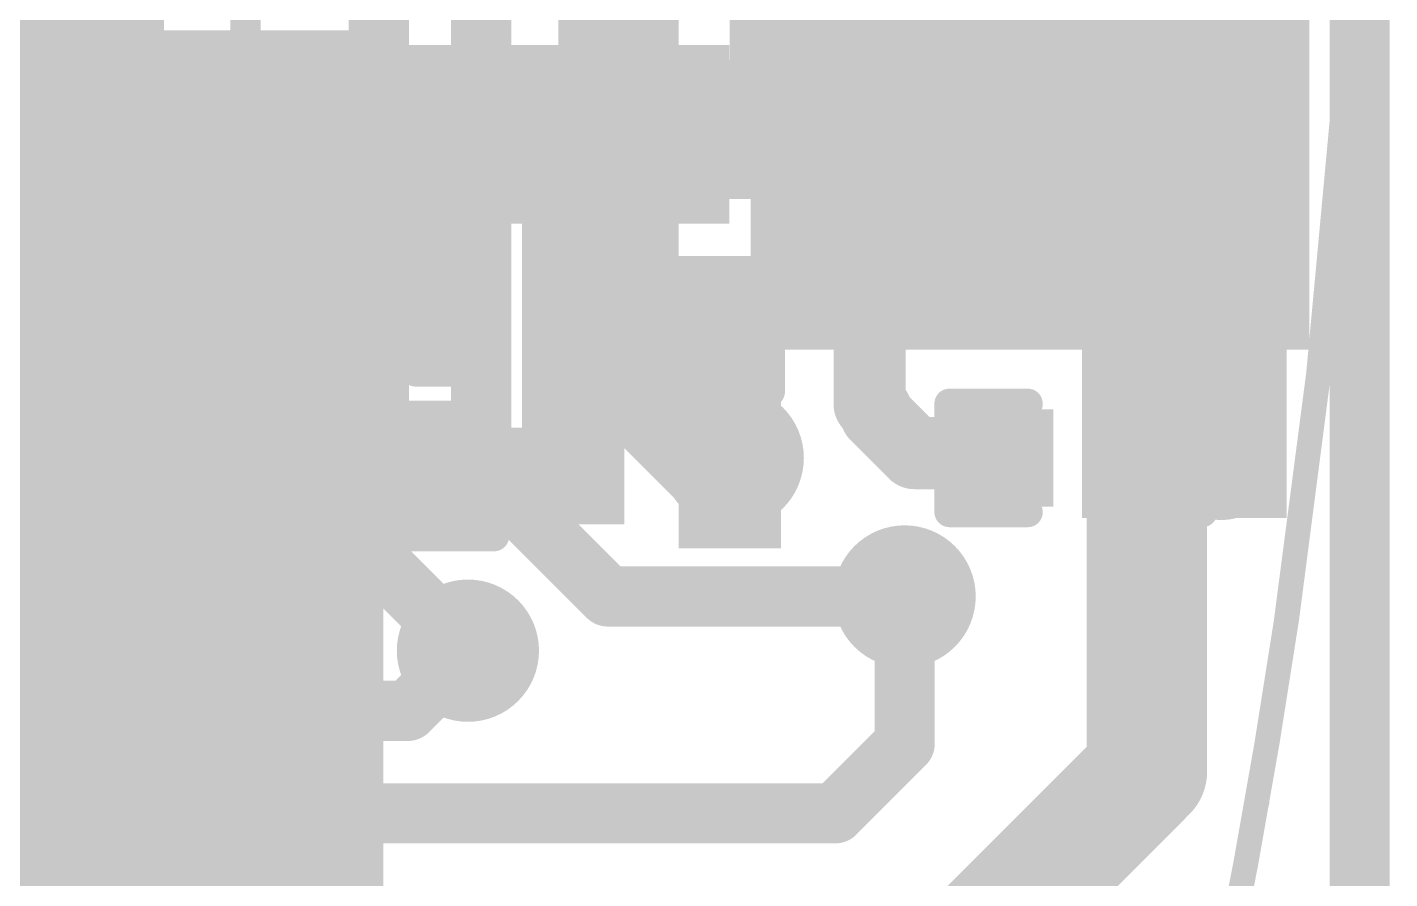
# Model space of a CAD drawing. Header units: millimetres. Extents: x 45.53 to 47.16, y 2.26 to 4.42.
# Drawn here: x 46.7541 to 46.9804, y 2.8991 to 3.0405 of the extents above; entities that cross this region are included whole.
import ezdxf

# ---------------------------------------------------------------- set-up
doc = ezdxf.new("R2010")
doc.units = ezdxf.units.MM
doc.header["$MEASUREMENT"] = 0
for name, color, linetype in [('BottomLayer', 5, 'Continuous'), ('BottomOverlay', 54, 'Continuous'), ('BottomPaste', 16, 'Continuous'), ('BottomSolder', 6, 'Continuous'), ('Mechanical1', 6, 'Continuous'), ('Mechanical2', 216, 'Continuous'), ('MultiLayer', 9, 'Continuous'), ('TopLayer', 1, 'Continuous'), ('TopOverlay', 2, 'Continuous'), ('TopPaste', 8, 'Continuous'), ('TopSolder', 216, 'Continuous'), ('ViaHoleLayer', 16, 'Continuous')]:
    doc.layers.add(name, color=color, linetype=linetype)

# ---------------------------------------------------------------- blocks, each defined once
blk = doc.blocks.new('RES_2512_B_5')
at = {"layer": 'BottomLayer'}
blk.add_solid([(-0.1594487, -0.0669291), (-0.0964567, -0.0669291), (-0.1594487, 0.0669291), (-0.0964567, 0.0669291)], dxfattribs=at)
at = {"layer": 'BottomOverlay', "const_width": 0.01}
for points in [[(-0.167, 0.073), (-0.167, -0.073)], [(0.1667936, -0.073), (-0.167, -0.073)]]:
    blk.add_lwpolyline(points, dxfattribs=at)
at = {"layer": 'BottomOverlay', "const_width": 0.005}
blk.add_lwpolyline([(-0.1695, -0.073, 1), (-0.1645, -0.073, 1)], format="xyb", close=True, dxfattribs=at)
blk.add_lwpolyline([(-0.1695, -0.073, 1), (-0.1645, -0.073, 1)], format="xyb", close=True, dxfattribs=at)
at = {"layer": 'BottomPaste'}
blk.add_solid([(-0.1594487, -0.0669291), (-0.0964567, -0.0669291), (-0.1594487, 0.0669291), (-0.0964567, 0.0669291)], dxfattribs=at)
at = {"layer": 'BottomSolder'}
blk.add_solid([(-0.1634487, -0.0709291), (-0.0924567, -0.0709291), (-0.1634487, 0.0709291), (-0.0924567, 0.0709291)], dxfattribs=at)
blk = doc.blocks.new('R___0201_6')
at = {"layer": 'TopLayer'}
for points in [[(-0.0161416, -0.0072834), (-0.0055118, -0.0072834), (-0.0161416, 0.0072834), (-0.0055118, 0.0072834)], [(0.0055119, -0.0072834), (0.0161417, -0.0072834), (0.0055119, 0.0072834), (0.0161417, 0.0072834)]]:
    blk.add_solid(points, dxfattribs=at)
at = {"layer": 'TopOverlay', "const_width": 0.005}
for points in [[(-0.019, 0.01), (0.019, 0.01)], [(-0.019, -0.01), (-0.019, 0.01)], [(0.019, -0.01), (0.019, 0.01)], [(-0.019, -0.01), (0.019, -0.01)]]:
    blk.add_lwpolyline(points, dxfattribs=at)
at = {"layer": 'TopOverlay', "const_width": 0.0025}
for points in [[(-0.02025, 0.01, 1), (-0.01775, 0.01, 1)], [(-0.02025, 0.01, 1), (-0.01775, 0.01, 1)], [(0.01775, 0.01, 1), (0.02025, 0.01, 1)], [(0.01775, 0.01, 1), (0.02025, 0.01, 1)], [(-0.02025, -0.01, 1), (-0.01775, -0.01, 1)], [(-0.02025, -0.01, 1), (-0.01775, -0.01, 1)], [(0.01775, -0.01, 1), (0.02025, -0.01, 1)], [(0.01775, -0.01, 1), (0.02025, -0.01, 1)]]:
    blk.add_lwpolyline(points, format="xyb", close=True, dxfattribs=at)
at = {"layer": 'TopPaste'}
for points in [[(-0.0161416, -0.0072834), (-0.0055118, -0.0072834), (-0.0161416, 0.0072834), (-0.0055118, 0.0072834)], [(0.0055119, -0.0072834), (0.0161417, -0.0072834), (0.0055119, 0.0072834), (0.0161417, 0.0072834)]]:
    blk.add_solid(points, dxfattribs=at)
at = {"layer": 'TopSolder'}
for points in [[(-0.0201416, -0.0112834), (-0.0015118, -0.0112834), (-0.0201416, 0.0112834), (-0.0015118, 0.0112834)], [(0.0015119, -0.0112834), (0.0201417, -0.0112834), (0.0015119, 0.0112834), (0.0201417, 0.0112834)]]:
    blk.add_solid(points, dxfattribs=at)
blk = doc.blocks.new('R___0201_7')
at = {"layer": 'TopLayer'}
for points in [[(-0.0161416, -0.0072834), (-0.0055118, -0.0072834), (-0.0161416, 0.0072834), (-0.0055118, 0.0072834)], [(0.0055119, -0.0072834), (0.0161417, -0.0072834), (0.0055119, 0.0072834), (0.0161417, 0.0072834)]]:
    blk.add_solid(points, dxfattribs=at)
at = {"layer": 'TopOverlay', "const_width": 0.005}
for points in [[(0.019, 0.01), (-0.019, 0.01)], [(-0.019, 0.01), (-0.019, -0.01)], [(0.019, 0.01), (0.019, -0.01)], [(0.019, -0.01), (-0.019, -0.01)]]:
    blk.add_lwpolyline(points, dxfattribs=at)
at = {"layer": 'TopOverlay', "const_width": 0.0025}
for points in [[(-0.02025, 0.01, 1), (-0.01775, 0.01, 1)], [(-0.02025, 0.01, 1), (-0.01775, 0.01, 1)], [(0.01775, 0.01, 1), (0.02025, 0.01, 1)], [(0.01775, 0.01, 1), (0.02025, 0.01, 1)], [(-0.02025, -0.01, 1), (-0.01775, -0.01, 1)], [(-0.02025, -0.01, 1), (-0.01775, -0.01, 1)], [(0.01775, -0.01, 1), (0.02025, -0.01, 1)], [(0.01775, -0.01, 1), (0.02025, -0.01, 1)]]:
    blk.add_lwpolyline(points, format="xyb", close=True, dxfattribs=at)
at = {"layer": 'TopPaste'}
for points in [[(-0.0161416, -0.0072834), (-0.0055118, -0.0072834), (-0.0161416, 0.0072834), (-0.0055118, 0.0072834)], [(0.0055119, -0.0072834), (0.0161417, -0.0072834), (0.0055119, 0.0072834), (0.0161417, 0.0072834)]]:
    blk.add_solid(points, dxfattribs=at)
at = {"layer": 'TopSolder'}
for points in [[(-0.0201416, -0.0112834), (-0.0015118, -0.0112834), (-0.0201416, 0.0112834), (-0.0015118, 0.0112834)], [(0.0015119, -0.0112834), (0.0201417, -0.0112834), (0.0015119, 0.0112834), (0.0201417, 0.0112834)]]:
    blk.add_solid(points, dxfattribs=at)
blk = doc.blocks.new('TPS61089RNRT_42')
at = {"layer": 'TopLayer'}
for points in [[(-0.019685, 0.0078741), (0.019685, 0.0078741), (-0.019685, 0.0472441), (0.019685, 0.0472441)], [(-0.0570865, 0.0246064), (-0.0354331, 0.0246064), (-0.0570865, 0.0344488), (-0.0354331, 0.0344488)], [(0.0354332, 0.0246064), (0.0570866, 0.0246064), (0.0354332, 0.0344488), (0.0570866, 0.0344488)], [(-0.0570865, 0.0049214), (-0.0354331, 0.0049214), (-0.0570865, 0.0147638), (-0.0354331, 0.0147638)], [(0.0354332, 0.0049214), (0.0570866, 0.0049214), (0.0354332, 0.0147638), (0.0570866, 0.0147638)], [(-0.0570865, -0.0147637), (-0.0354331, -0.0147637), (-0.0570865, -0.0049213), (-0.0354331, -0.0049213)], [(0.0354332, -0.0147637), (0.0570866, -0.0147637), (0.0354332, -0.0049213), (0.0570866, -0.0049213)], [(-0.0206692, -0.047244), (-0.0068898, -0.047244), (-0.0206692, -0.007874), (-0.0068898, -0.007874)], [(0.0068899, -0.047244), (0.0206693, -0.047244), (0.0068899, -0.007874), (0.0206693, -0.007874)], [(-0.0570865, -0.0344487), (-0.0354331, -0.0344487), (-0.0570865, -0.0246063), (-0.0354331, -0.0246063)], [(0.0354332, -0.0344487), (0.0570866, -0.0344487), (0.0354332, -0.0246063), (0.0570866, -0.0246063)]]:
    blk.add_solid(points, dxfattribs=at)
at = {"layer": 'TopOverlay'}
for points, const_width in [([(-0.042, 0.051, 1), (-0.048, 0.051, 1)], 0.005), ([(-0.04925, 0.051, 1), (-0.04675, 0.051, 1)], 0.0025), ([(-0.04325, 0.051, 1), (-0.04075, 0.051, 1)], 0.0025), ([(-0.0457508, 0.041944, 1), (-0.0432508, 0.041944, 1)], 0.0025), ([(-0.028562, 0.041944, 1), (-0.026062, 0.041944, 1)], 0.0025), ([(0.025682, 0.0417456, 1), (0.028182, 0.0417456, 1)], 0.0025), ([(0.0428708, 0.0417456, 1), (0.0453708, 0.0417456, 1)], 0.0025), ([(-0.0454196, -0.0410256, 1), (-0.0429196, -0.0410256, 1)], 0.0025), ([(-0.0296788, -0.0410256, 1), (-0.0271788, -0.0410256, 1)], 0.0025), ([(0.0277196, -0.0411536, 1), (0.0302196, -0.0411536, 1)], 0.0025), ([(0.0431052, -0.0411536, 1), (0.0456052, -0.0411536, 1)], 0.0025)]:
    blk.add_lwpolyline(points, format="xyb", close=True, dxfattribs=dict(at, const_width=const_width))
at = {"layer": 'TopOverlay', "const_width": 0.005}
for points in [[(-0.0445008, 0.041944), (-0.027312, 0.041944)], [(0.026932, 0.0417456), (0.0441208, 0.0417456)], [(-0.0441696, -0.0410256), (-0.0284288, -0.0410256)], [(0.0289696, -0.0411536), (0.0443552, -0.0411536)]]:
    blk.add_lwpolyline(points, dxfattribs=at)
at = {"layer": 'TopPaste'}
for points in [[(-0.019685, 0.0078741), (0.019685, 0.0078741), (-0.019685, 0.0472441), (0.019685, 0.0472441)], [(-0.0570865, 0.0246064), (-0.0354331, 0.0246064), (-0.0570865, 0.0344488), (-0.0354331, 0.0344488)], [(0.0354332, 0.0246064), (0.0570866, 0.0246064), (0.0354332, 0.0344488), (0.0570866, 0.0344488)], [(-0.0570865, 0.0049214), (-0.0354331, 0.0049214), (-0.0570865, 0.0147638), (-0.0354331, 0.0147638)], [(0.0354332, 0.0049214), (0.0570866, 0.0049214), (0.0354332, 0.0147638), (0.0570866, 0.0147638)], [(-0.0570865, -0.0147637), (-0.0354331, -0.0147637), (-0.0570865, -0.0049213), (-0.0354331, -0.0049213)], [(0.0354332, -0.0147637), (0.0570866, -0.0147637), (0.0354332, -0.0049213), (0.0570866, -0.0049213)], [(-0.0206692, -0.047244), (-0.0068898, -0.047244), (-0.0206692, -0.007874), (-0.0068898, -0.007874)], [(0.0068899, -0.047244), (0.0206693, -0.047244), (0.0068899, -0.007874), (0.0206693, -0.007874)], [(-0.0570865, -0.0344487), (-0.0354331, -0.0344487), (-0.0570865, -0.0246063), (-0.0354331, -0.0246063)], [(0.0354332, -0.0344487), (0.0570866, -0.0344487), (0.0354332, -0.0246063), (0.0570866, -0.0246063)]]:
    blk.add_solid(points, dxfattribs=at)
at = {"layer": 'TopSolder'}
for points in [[(-0.023685, 0.0038741), (0.023685, 0.0038741), (-0.023685, 0.0512441), (0.023685, 0.0512441)], [(-0.0610865, 0.0206064), (-0.0314331, 0.0206064), (-0.0610865, 0.0384488), (-0.0314331, 0.0384488)], [(0.0314332, 0.0206064), (0.0610866, 0.0206064), (0.0314332, 0.0384488), (0.0610866, 0.0384488)], [(-0.0610865, 0.0009214), (-0.0314331, 0.0009214), (-0.0610865, 0.0187638), (-0.0314331, 0.0187638)], [(0.0314332, 0.0009214), (0.0610866, 0.0009214), (0.0314332, 0.0187638), (0.0610866, 0.0187638)], [(-0.0610865, -0.0187637), (-0.0314331, -0.0187637), (-0.0610865, -0.0009213), (-0.0314331, -0.0009213)], [(0.0314332, -0.0187637), (0.0610866, -0.0187637), (0.0314332, -0.0009213), (0.0610866, -0.0009213)], [(-0.0246692, -0.051244), (-0.0028898, -0.051244), (-0.0246692, -0.003874), (-0.0028898, -0.003874)], [(0.0028899, -0.051244), (0.0246693, -0.051244), (0.0028899, -0.003874), (0.0246693, -0.003874)], [(-0.0610865, -0.0384487), (-0.0314331, -0.0384487), (-0.0610865, -0.0206063), (-0.0314331, -0.0206063)], [(0.0314332, -0.0384487), (0.0610866, -0.0384487), (0.0314332, -0.0206063), (0.0610866, -0.0206063)]]:
    blk.add_solid(points, dxfattribs=at)
blk = doc.blocks.new('R___0201_59')
at = {"layer": 'TopLayer'}
for points in [[(-0.0161416, -0.0072834), (-0.0055118, -0.0072834), (-0.0161416, 0.0072834), (-0.0055118, 0.0072834)], [(0.0055119, -0.0072834), (0.0161417, -0.0072834), (0.0055119, 0.0072834), (0.0161417, 0.0072834)]]:
    blk.add_solid(points, dxfattribs=at)
at = {"layer": 'TopOverlay', "const_width": 0.005}
for points in [[(-0.019, -0.01), (-0.019, 0.01)], [(0.019, 0.01), (-0.019, 0.01)], [(0.019, -0.01), (0.019, 0.01)], [(0.019, -0.01), (-0.019, -0.01)]]:
    blk.add_lwpolyline(points, dxfattribs=at)
at = {"layer": 'TopOverlay', "const_width": 0.0025}
for points in [[(-0.02025, 0.01, 1), (-0.01775, 0.01, 1)], [(-0.02025, 0.01, 1), (-0.01775, 0.01, 1)], [(0.01775, 0.01, 1), (0.02025, 0.01, 1)], [(0.01775, 0.01, 1), (0.02025, 0.01, 1)], [(-0.02025, -0.01, 1), (-0.01775, -0.01, 1)], [(-0.02025, -0.01, 1), (-0.01775, -0.01, 1)], [(0.01775, -0.01, 1), (0.02025, -0.01, 1)], [(0.01775, -0.01, 1), (0.02025, -0.01, 1)]]:
    blk.add_lwpolyline(points, format="xyb", close=True, dxfattribs=at)
at = {"layer": 'TopPaste'}
for points in [[(-0.0161416, -0.0072834), (-0.0055118, -0.0072834), (-0.0161416, 0.0072834), (-0.0055118, 0.0072834)], [(0.0055119, -0.0072834), (0.0161417, -0.0072834), (0.0055119, 0.0072834), (0.0161417, 0.0072834)]]:
    blk.add_solid(points, dxfattribs=at)
at = {"layer": 'TopSolder'}
for points in [[(-0.0201416, -0.0112834), (-0.0015118, -0.0112834), (-0.0201416, 0.0112834), (-0.0015118, 0.0112834)], [(0.0015119, -0.0112834), (0.0201417, -0.0112834), (0.0015119, 0.0112834), (0.0201417, 0.0112834)]]:
    blk.add_solid(points, dxfattribs=at)
blk = doc.blocks.new('R___0201_61')
at = {"layer": 'TopLayer'}
for points in [[(-0.0161416, -0.0072834), (-0.0055118, -0.0072834), (-0.0161416, 0.0072834), (-0.0055118, 0.0072834)], [(0.0055119, -0.0072834), (0.0161417, -0.0072834), (0.0055119, 0.0072834), (0.0161417, 0.0072834)]]:
    blk.add_solid(points, dxfattribs=at)
at = {"layer": 'TopOverlay', "const_width": 0.005}
for points in [[(-0.019, -0.01), (-0.019, 0.01)], [(0.019, 0.01), (-0.019, 0.01)], [(0.019, -0.01), (0.019, 0.01)], [(0.019, -0.01), (-0.019, -0.01)]]:
    blk.add_lwpolyline(points, dxfattribs=at)
at = {"layer": 'TopOverlay', "const_width": 0.0025}
for points in [[(-0.02025, 0.01, 1), (-0.01775, 0.01, 1)], [(-0.02025, 0.01, 1), (-0.01775, 0.01, 1)], [(0.01775, 0.01, 1), (0.02025, 0.01, 1)], [(0.01775, 0.01, 1), (0.02025, 0.01, 1)], [(-0.02025, -0.01, 1), (-0.01775, -0.01, 1)], [(-0.02025, -0.01, 1), (-0.01775, -0.01, 1)], [(0.01775, -0.01, 1), (0.02025, -0.01, 1)], [(0.01775, -0.01, 1), (0.02025, -0.01, 1)]]:
    blk.add_lwpolyline(points, format="xyb", close=True, dxfattribs=at)
at = {"layer": 'TopPaste'}
for points in [[(-0.0161416, -0.0072834), (-0.0055118, -0.0072834), (-0.0161416, 0.0072834), (-0.0055118, 0.0072834)], [(0.0055119, -0.0072834), (0.0161417, -0.0072834), (0.0055119, 0.0072834), (0.0161417, 0.0072834)]]:
    blk.add_solid(points, dxfattribs=at)
at = {"layer": 'TopSolder'}
for points in [[(-0.0201416, -0.0112834), (-0.0015118, -0.0112834), (-0.0201416, 0.0112834), (-0.0015118, 0.0112834)], [(0.0015119, -0.0112834), (0.0201417, -0.0112834), (0.0015119, 0.0112834), (0.0201417, 0.0112834)]]:
    blk.add_solid(points, dxfattribs=at)
blk = doc.blocks.new('C___0201_77')
at = {"layer": 'TopLayer'}
for points in [[(-0.0177165, -0.0059055), (-0.0059055, -0.0059055), (-0.0177165, 0.0059055), (-0.0059055, 0.0059055)], [(0.0059055, -0.0059055), (0.0177165, -0.0059055), (0.0059055, 0.0059055), (0.0177165, 0.0059055)]]:
    blk.add_solid(points, dxfattribs=at)
at = {"layer": 'TopOverlay', "const_width": 0.005}
for points in [[(-0.008, 0.009), (-0.021, 0.009)], [(-0.021, 0.009), (-0.021, -0.009)], [(0.021, 0.009), (0.008, 0.009)], [(0.021, 0.009), (0.021, -0.009)], [(-0.008, -0.009), (-0.021, -0.009)], [(0.021, -0.009), (0.008, -0.009)]]:
    blk.add_lwpolyline(points, dxfattribs=at)
at = {"layer": 'TopOverlay', "const_width": 0.0025}
for points in [[(-0.02225, 0.009, 1), (-0.01975, 0.009, 1)], [(-0.02225, 0.009, 1), (-0.01975, 0.009, 1)], [(-0.00925, 0.009, 1), (-0.00675, 0.009, 1)], [(0.00675, 0.009, 1), (0.00925, 0.009, 1)], [(0.01975, 0.009, 1), (0.02225, 0.009, 1)], [(0.01975, 0.009, 1), (0.02225, 0.009, 1)], [(-0.02225, -0.009, 1), (-0.01975, -0.009, 1)], [(-0.02225, -0.009, 1), (-0.01975, -0.009, 1)], [(-0.00925, -0.009, 1), (-0.00675, -0.009, 1)], [(0.00675, -0.009, 1), (0.00925, -0.009, 1)], [(0.01975, -0.009, 1), (0.02225, -0.009, 1)], [(0.01975, -0.009, 1), (0.02225, -0.009, 1)]]:
    blk.add_lwpolyline(points, format="xyb", close=True, dxfattribs=at)
at = {"layer": 'TopPaste'}
for points in [[(-0.0177165, -0.0059055), (-0.0059055, -0.0059055), (-0.0177165, 0.0059055), (-0.0059055, 0.0059055)], [(0.0059055, -0.0059055), (0.0177165, -0.0059055), (0.0059055, 0.0059055), (0.0177165, 0.0059055)]]:
    blk.add_solid(points, dxfattribs=at)
at = {"layer": 'TopSolder'}
for points in [[(-0.0198819, -0.0080709), (-0.0037401, -0.0080709), (-0.0198819, 0.0080709), (-0.0037401, 0.0080709)], [(0.0037401, -0.0080709), (0.0198819, -0.0080709), (0.0037401, 0.0080709), (0.0198819, 0.0080709)]]:
    blk.add_solid(points, dxfattribs=at)
blk = doc.blocks.new('CAP_0201_78')
at = {"layer": 'TopLayer'}
for points in [[(-0.0177165, -0.0059055), (-0.0059055, -0.0059055), (-0.0177165, 0.0059055), (-0.0059055, 0.0059055)], [(0.0059055, -0.0059055), (0.0177165, -0.0059055), (0.0059055, 0.0059055), (0.0177165, 0.0059055)]]:
    blk.add_solid(points, dxfattribs=at)
at = {"layer": 'TopOverlay', "const_width": 0.005}
for points in [[(-0.021, 0.009), (-0.021, -0.009)], [(-0.008, 0.009), (-0.021, 0.009)], [(0.021, 0.009), (0.008, 0.009)], [(0.021, 0.009), (0.021, -0.009)], [(-0.008, -0.009), (-0.021, -0.009)], [(0.021, -0.009), (0.008, -0.009)]]:
    blk.add_lwpolyline(points, dxfattribs=at)
at = {"layer": 'TopOverlay', "const_width": 0.0025}
for points in [[(-0.02225, 0.009, 1), (-0.01975, 0.009, 1)], [(-0.02225, 0.009, 1), (-0.01975, 0.009, 1)], [(-0.00925, 0.009, 1), (-0.00675, 0.009, 1)], [(0.00675, 0.009, 1), (0.00925, 0.009, 1)], [(0.01975, 0.009, 1), (0.02225, 0.009, 1)], [(0.01975, 0.009, 1), (0.02225, 0.009, 1)], [(-0.02225, -0.009, 1), (-0.01975, -0.009, 1)], [(-0.02225, -0.009, 1), (-0.01975, -0.009, 1)], [(-0.00925, -0.009, 1), (-0.00675, -0.009, 1)], [(0.00675, -0.009, 1), (0.00925, -0.009, 1)], [(0.01975, -0.009, 1), (0.02225, -0.009, 1)], [(0.01975, -0.009, 1), (0.02225, -0.009, 1)]]:
    blk.add_lwpolyline(points, format="xyb", close=True, dxfattribs=at)
at = {"layer": 'TopPaste'}
for points in [[(-0.0177165, -0.0059055), (-0.0059055, -0.0059055), (-0.0177165, 0.0059055), (-0.0059055, 0.0059055)], [(0.0059055, -0.0059055), (0.0177165, -0.0059055), (0.0059055, 0.0059055), (0.0177165, 0.0059055)]]:
    blk.add_solid(points, dxfattribs=at)
at = {"layer": 'TopSolder'}
for points in [[(-0.0198819, -0.0080709), (-0.0037401, -0.0080709), (-0.0198819, 0.0080709), (-0.0037401, 0.0080709)], [(0.0037401, -0.0080709), (0.0198819, -0.0080709), (0.0037401, 0.0080709), (0.0198819, 0.0080709)]]:
    blk.add_solid(points, dxfattribs=at)
blk = doc.blocks.new('C__0603_B_80')
at = {"layer": 'BottomLayer'}
for points in [[(-0.015, -0.0175), (-0.015, 0.0175), (-0.045, -0.0175), (-0.045, 0.0175)], [(0.045, -0.0175), (0.045, 0.0175), (0.015, -0.0175), (0.015, 0.0175)]]:
    blk.add_solid(points, dxfattribs=at)
at = {"layer": 'BottomOverlay', "const_width": 0.005}
for points in [[(-0.049, 0.021), (-0.018, 0.021)], [(-0.049, 0.021), (-0.049, -0.021)], [(0.018, 0.021), (0.049, 0.021)], [(0.049, 0.021), (0.049, -0.021)], [(-0.049, -0.021), (-0.018, -0.021)], [(0.018, -0.021), (0.049, -0.021)]]:
    blk.add_lwpolyline(points, dxfattribs=at)
at = {"layer": 'BottomOverlay', "const_width": 0.0025}
for points in [[(-0.05025, 0.021, 1), (-0.04775, 0.021, 1)], [(-0.05025, 0.021, 1), (-0.04775, 0.021, 1)], [(-0.01925, 0.021, 1), (-0.01675, 0.021, 1)], [(0.01675, 0.021, 1), (0.01925, 0.021, 1)], [(0.04775, 0.021, 1), (0.05025, 0.021, 1)], [(0.04775, 0.021, 1), (0.05025, 0.021, 1)], [(-0.05025, -0.021, 1), (-0.04775, -0.021, 1)], [(-0.05025, -0.021, 1), (-0.04775, -0.021, 1)], [(-0.01925, -0.021, 1), (-0.01675, -0.021, 1)], [(0.01675, -0.021, 1), (0.01925, -0.021, 1)], [(0.04775, -0.021, 1), (0.05025, -0.021, 1)], [(0.04775, -0.021, 1), (0.05025, -0.021, 1)]]:
    blk.add_lwpolyline(points, format="xyb", close=True, dxfattribs=at)
at = {"layer": 'BottomPaste'}
for points in [[(-0.015, -0.0175), (-0.015, 0.0175), (-0.045, -0.0175), (-0.045, 0.0175)], [(0.045, -0.0175), (0.045, 0.0175), (0.015, -0.0175), (0.015, 0.0175)]]:
    blk.add_solid(points, dxfattribs=at)
at = {"layer": 'BottomSolder'}
for points in [[(-0.0126378, -0.0198622), (-0.0126378, 0.0198622), (-0.0473622, -0.0198622), (-0.0473622, 0.0198622)], [(0.0473622, -0.0198622), (0.0473622, 0.0198622), (0.0126378, -0.0198622), (0.0126378, 0.0198622)]]:
    blk.add_solid(points, dxfattribs=at)
blk = doc.blocks.new('C__0603_B_81')
at = {"layer": 'BottomLayer'}
for points in [[(-0.015, -0.0175), (-0.015, 0.0175), (-0.045, -0.0175), (-0.045, 0.0175)], [(0.045, -0.0175), (0.045, 0.0175), (0.015, -0.0175), (0.015, 0.0175)]]:
    blk.add_solid(points, dxfattribs=at)
at = {"layer": 'BottomOverlay', "const_width": 0.005}
for points in [[(-0.049, 0.021), (-0.018, 0.021)], [(-0.049, 0.021), (-0.049, -0.021)], [(0.018, 0.021), (0.049, 0.021)], [(0.049, 0.021), (0.049, -0.021)], [(-0.049, -0.021), (-0.018, -0.021)], [(0.018, -0.021), (0.049, -0.021)]]:
    blk.add_lwpolyline(points, dxfattribs=at)
at = {"layer": 'BottomOverlay', "const_width": 0.0025}
for points in [[(-0.05025, 0.021, 1), (-0.04775, 0.021, 1)], [(-0.05025, 0.021, 1), (-0.04775, 0.021, 1)], [(-0.01925, 0.021, 1), (-0.01675, 0.021, 1)], [(0.01675, 0.021, 1), (0.01925, 0.021, 1)], [(0.04775, 0.021, 1), (0.05025, 0.021, 1)], [(0.04775, 0.021, 1), (0.05025, 0.021, 1)], [(-0.05025, -0.021, 1), (-0.04775, -0.021, 1)], [(-0.05025, -0.021, 1), (-0.04775, -0.021, 1)], [(-0.01925, -0.021, 1), (-0.01675, -0.021, 1)], [(0.01675, -0.021, 1), (0.01925, -0.021, 1)], [(0.04775, -0.021, 1), (0.05025, -0.021, 1)], [(0.04775, -0.021, 1), (0.05025, -0.021, 1)]]:
    blk.add_lwpolyline(points, format="xyb", close=True, dxfattribs=at)
at = {"layer": 'BottomPaste'}
for points in [[(-0.015, -0.0175), (-0.015, 0.0175), (-0.045, -0.0175), (-0.045, 0.0175)], [(0.045, -0.0175), (0.045, 0.0175), (0.015, -0.0175), (0.015, 0.0175)]]:
    blk.add_solid(points, dxfattribs=at)
at = {"layer": 'BottomSolder'}
for points in [[(-0.0126378, -0.0198622), (-0.0126378, 0.0198622), (-0.0473622, -0.0198622), (-0.0473622, 0.0198622)], [(0.0473622, -0.0198622), (0.0473622, 0.0198622), (0.0126378, -0.0198622), (0.0126378, 0.0198622)]]:
    blk.add_solid(points, dxfattribs=at)

msp = doc.modelspace()

# ---------------------------------------------------------------- linework, layer by layer
at = {"layer": 'BottomLayer'}
for points, const_width in [([(46.8124521, 2.9518078), (46.8124521, 3.1219326)], 0.01), ([(46.8294521, 2.9670674), (46.8294521, 3.1137485)], 0.01), ([(46.8522599, 2.9857401), (46.8522599, 3.1054437)], 0.02), ([(46.7691654, 2.962), (46.7691654, 3.0389291)], 0.01), ([(46.8522599, 2.9857401), (46.87, 2.968)], 0.02), ([(46.8294521, 2.9670674), (46.8505195, 2.946)], 0.01), ([(46.8124521, 2.9518078), (46.8272599, 2.937)], 0.01), ([(46.8505195, 2.946), (46.8998129, 2.946)], 0.01), ([(46.8980019, 2.944189), (46.8998129, 2.946)], 0.01)]:
    msp.add_lwpolyline(points, dxfattribs=dict(at, const_width=const_width))
for points, const_width in [([(46.7666654, 3.0389291, 1), (46.7716654, 3.0389291, 1)], 0.005), ([(46.9164673, 2.999, 1), (46.9282783, 2.999, 1)], 0.011811), ([(46.9441339, 2.999, 1), (46.9559449, 2.999, 1)], 0.011811), ([(46.7553544, 2.985, 1), (46.7671654, 2.985, 1)], 0.011811), ([(46.8472599, 2.9857401, 1), (46.8572599, 2.9857401, 1)], 0.01), ([(46.8472599, 2.9857401, 1), (46.8572599, 2.9857401, 1)], 0.01), ([(46.8653544, 2.969, 1), (46.8771654, 2.969, 1)], 0.011811), ([(46.865, 2.968, 1), (46.875, 2.968, 1)], 0.01), ([(46.8269521, 2.9670674, 1), (46.8319521, 2.9670674, 1)], 0.005), ([(46.8269521, 2.9670674, 1), (46.8319521, 2.9670674, 1)], 0.005), ([(46.7666654, 2.962, 1), (46.7716654, 2.962, 1)], 0.005), ([(46.8099521, 2.9518078, 1), (46.8149521, 2.9518078, 1)], 0.005), ([(46.8099521, 2.9518078, 1), (46.8149521, 2.9518078, 1)], 0.005), ([(46.8939074, 2.946, 1), (46.9057184, 2.946, 1)], 0.011811), ([(46.8480195, 2.946, 1), (46.8530195, 2.946, 1)], 0.005), ([(46.8480195, 2.946, 1), (46.8530195, 2.946, 1)], 0.005), ([(46.8973129, 2.946, 1), (46.9023129, 2.946, 1)], 0.005), ([(46.8973129, 2.946, 1), (46.9023129, 2.946, 1)], 0.005), ([(46.8213544, 2.937, 1), (46.8331654, 2.937, 1)], 0.011811), ([(46.8955019, 2.944189, 1), (46.9005019, 2.944189, 1)], 0.005), ([(46.8247599, 2.937, 1), (46.8297599, 2.937, 1)], 0.005)]:
    msp.add_lwpolyline(points, format="xyb", close=True, dxfattribs=dict(at, const_width=const_width))
for points in [[(46.9670396, 3.057), (46.87426, 3.057), (46.9670396, 2.987), (46.87426, 2.987)], [(46.7382599, 2.691), (46.8012599, 2.691), (46.7382599, 3.035), (46.8012599, 3.035)]]:
    msp.add_solid(points, dxfattribs=at)
at = {"layer": 'Mechanical1', "const_width": 0.01}
msp.add_lwpolyline([(46.9754053, 2.306), (46.9754053, 3.0939271)], dxfattribs=at)
at = {"layer": 'Mechanical2', "const_width": 0.003937}
for points in [[(46.9746767, 3.06645, -0.02806515583846485), (46.9630525, 2.9413934)], [(46.9630475, 2.9413971, -0.01324606552191778), (46.9524403, 2.8813981)]]:
    msp.add_lwpolyline(points, format="xyb", dxfattribs=at)
for points in [[(46.970614, 3.003762), (46.9706249, 3.0037552)], [(46.9630475, 2.9413971), (46.9630575, 2.9413898)], [(46.9581413, 2.9113274), (46.9581508, 2.9113198)]]:
    msp.add_lwpolyline(points, dxfattribs=at)
at = {"layer": 'Mechanical2', "const_width": 0.0019685}
for points in [[(46.9696298, 3.003762, 1), (46.9715982, 3.003762, 1)], [(46.9696407, 3.0037552, 1), (46.9716091, 3.0037552, 1)], [(46.9620633, 2.9413971, 1), (46.9640317, 2.9413971, 1)], [(46.9620633, 2.9413971, 1), (46.9640317, 2.9413971, 1)], [(46.9620683, 2.9413934, 1), (46.9640367, 2.9413934, 1)], [(46.9620733, 2.9413898, 1), (46.9640417, 2.9413898, 1)], [(46.9571571, 2.9113274, 1), (46.9591255, 2.9113274, 1)], [(46.9571666, 2.9113198, 1), (46.959135, 2.9113198, 1)]]:
    msp.add_lwpolyline(points, format="xyb", close=True, dxfattribs=at)
at = {"layer": 'MultiLayer', "const_width": 0.011811}
for points in [[(46.9164673, 2.999, 1), (46.9282783, 2.999, 1)], [(46.9441339, 2.999, 1), (46.9559449, 2.999, 1)], [(46.7553544, 2.985, 1), (46.7671654, 2.985, 1)], [(46.8653544, 2.969, 1), (46.8771654, 2.969, 1)], [(46.8939074, 2.946, 1), (46.9057184, 2.946, 1)], [(46.8213544, 2.937, 1), (46.8331654, 2.937, 1)]]:
    msp.add_lwpolyline(points, format="xyb", close=True, dxfattribs=at)
at = {"layer": 'TopLayer'}
for points, const_width in [([(46.9524041, 2.9686901), (46.9524041, 3.2254344)], 0.02), ([(46.8224173, 2.9923355), (46.8224173, 3.0227402)], 0.01), ([(46.9400709, 2.9890315), (46.9500394, 2.999)], 0.02), ([(46.9500394, 2.999), (46.9523055, 2.9699545)], 0.02), ([(46.894, 2.9779337), (46.894, 2.9991732)], 0.012), ([(46.9400709, 2.969), (46.9400709, 2.9890315)], 0.02), ([(46.894, 2.9779337), (46.8950709, 2.9768628)], 0.012), ([(46.8950709, 2.976189), (46.8950709, 2.9768628)], 0.012), ([(46.8950709, 2.976189), (46.9014489, 2.969811)], 0.012), ([(46.9400709, 2.9169331), (46.9400709, 2.969)], 0.02), ([(46.9523055, 2.9699541), (46.9523055, 2.9699545)], 0.02), ([(46.9523055, 2.9699541), (46.9524041, 2.9686901)], 0.02), ([(46.9014489, 2.969811), (46.9159843, 2.969811)], 0.012), ([(46.9159843, 2.969811), (46.9166221, 2.9691732)], 0.012), ([(46.4595736, 2.949), (46.7656032, 2.949)], 0.012), ([(46.8998129, 2.921553), (46.8998129, 2.946)], 0.01), ([(46.8172599, 2.927), (46.8272599, 2.937)], 0.01), ([(46.8272599, 2.933), (46.8272599, 2.937)], 0.01), ([(46.4605442, 2.927), (46.8172599, 2.927)], 0.01), ([(46.8911378, 2.868), (46.9400709, 2.9169331)], 0.02), ([(46.8882599, 2.91), (46.8998129, 2.921553)], 0.01), ([(46.385193, 2.91), (46.8882599, 2.91)], 0.01)]:
    msp.add_lwpolyline(points, dxfattribs=dict(at, const_width=const_width))
at = {"layer": 'TopLayer', "const_width": 0.01}
msp.add_lwpolyline([(46.8920394, 3.0552205, -0.4142135623730951), (46.9362599, 3.011)], format="xyb", dxfattribs=at)
at = {"layer": 'TopLayer'}
for points, const_width in [([(46.8199173, 3.0227402, 1), (46.8249173, 3.0227402, 1)], 0.005), ([(46.9337599, 3.011, 1), (46.9387599, 3.011, 1)], 0.005), ([(46.9164673, 2.999, 1), (46.9282783, 2.999, 1)], 0.011811), ([(46.9441339, 2.999, 1), (46.9559449, 2.999, 1)], 0.011811), ([(46.9450394, 2.999, 1), (46.9550394, 2.999, 1)], 0.01), ([(46.9450394, 2.999, 1), (46.9550394, 2.999, 1)], 0.01), ([(46.891, 2.9991732, 1), (46.897, 2.9991732, 1)], 0.006), ([(46.8199173, 2.9923355, 1), (46.8249173, 2.9923355, 1)], 0.005), ([(46.9350709, 2.9890315, 1), (46.9450709, 2.9890315, 1)], 0.01), ([(46.9350709, 2.9890315, 1), (46.9450709, 2.9890315, 1)], 0.01), ([(46.7553544, 2.985, 1), (46.7671654, 2.985, 1)], 0.011811), ([(46.891, 2.9779337, 1), (46.897, 2.9779337, 1)], 0.006), ([(46.891, 2.9779337, 1), (46.897, 2.9779337, 1)], 0.006), ([(46.8920709, 2.9768628, 1), (46.8980709, 2.9768628, 1)], 0.006), ([(46.8920709, 2.9768628, 1), (46.8980709, 2.9768628, 1)], 0.006), ([(46.8920709, 2.976189, 1), (46.8980709, 2.976189, 1)], 0.006), ([(46.8920709, 2.976189, 1), (46.8980709, 2.976189, 1)], 0.006), ([(46.8653544, 2.969, 1), (46.8771654, 2.969, 1)], 0.011811), ([(46.9350709, 2.969, 1), (46.9450709, 2.969, 1)], 0.01), ([(46.9350709, 2.969, 1), (46.9450709, 2.969, 1)], 0.01), ([(46.9473055, 2.9699545, 1), (46.9573055, 2.9699545, 1)], 0.01), ([(46.9473055, 2.9699545, 1), (46.9573055, 2.9699545, 1)], 0.01), ([(46.9473055, 2.9699541, 1), (46.9573055, 2.9699541, 1)], 0.01), ([(46.9473055, 2.9699541, 1), (46.9573055, 2.9699541, 1)], 0.01), ([(46.9474041, 2.9686901, 1), (46.9574041, 2.9686901, 1)], 0.01), ([(46.9474041, 2.9686901, 1), (46.9574041, 2.9686901, 1)], 0.01), ([(46.8984489, 2.969811, 1), (46.9044489, 2.969811, 1)], 0.006), ([(46.8984489, 2.969811, 1), (46.9044489, 2.969811, 1)], 0.006), ([(46.9129843, 2.969811, 1), (46.9189843, 2.969811, 1)], 0.006), ([(46.9129843, 2.969811, 1), (46.9189843, 2.969811, 1)], 0.006), ([(46.9136221, 2.9691732, 1), (46.9196221, 2.9691732, 1)], 0.006), ([(46.8939074, 2.946, 1), (46.9057184, 2.946, 1)], 0.011811), ([(46.7626032, 2.949, 1), (46.7686032, 2.949, 1)], 0.006), ([(46.8973129, 2.946, 1), (46.9023129, 2.946, 1)], 0.005), ([(46.8213544, 2.937, 1), (46.8331654, 2.937, 1)], 0.011811), ([(46.8247599, 2.937, 1), (46.8297599, 2.937, 1)], 0.005), ([(46.8247599, 2.937, 1), (46.8297599, 2.937, 1)], 0.005), ([(46.8247599, 2.933, 1), (46.8297599, 2.933, 1)], 0.005), ([(46.8147599, 2.927, 1), (46.8197599, 2.927, 1)], 0.005), ([(46.8147599, 2.927, 1), (46.8197599, 2.927, 1)], 0.005), ([(46.9350709, 2.9169331, 1), (46.9450709, 2.9169331, 1)], 0.01), ([(46.9350709, 2.9169331, 1), (46.9450709, 2.9169331, 1)], 0.01), ([(46.8973129, 2.921553, 1), (46.9023129, 2.921553, 1)], 0.005), ([(46.8973129, 2.921553, 1), (46.9023129, 2.921553, 1)], 0.005), ([(46.8857599, 2.91, 1), (46.8907599, 2.91, 1)], 0.005), ([(46.8857599, 2.91, 1), (46.8907599, 2.91, 1)], 0.005)]:
    msp.add_lwpolyline(points, format="xyb", close=True, dxfattribs=dict(at, const_width=const_width))
for points in [[(46.7522599, 3.011), (46.8082599, 3.011), (46.7522599, 3.038), (46.8082599, 3.038)], [(46.8362599, 2.982), (46.8492599, 2.982), (46.8362599, 3.034), (46.8492599, 3.034)], [(46.8552599, 3.012), (46.9022599, 3.012), (46.8552599, 3.035), (46.9022599, 3.035)], [(46.9292599, 2.959), (46.9632599, 2.959), (46.9292599, 3.016), (46.9632599, 3.016)], [(46.7472599, 2.942), (46.8072599, 2.942), (46.7472599, 3), (46.8072599, 3)], [(46.8362599, 2.972), (46.8532599, 2.972), (46.8362599, 2.998), (46.8532599, 2.998)], [(46.8622599, 2.954), (46.8792599, 2.954), (46.8622599, 2.999), (46.8792599, 2.999)], [(46.8144055, 2.958), (46.8532599, 2.958), (46.8144055, 2.974), (46.8532599, 2.974)]]:
    msp.add_solid(points, dxfattribs=at)
at = {"layer": 'TopOverlay', "const_width": 0.003937}
for points in [[(46.9748524, 3.0664791, -0.02782699451528568), (46.963391, 2.9425008)], [(46.9748584, 3.0664661, -0.02782692266444381), (46.9633961, 2.9424872)], [(46.9748643, 3.066453, -0.02782685081520107), (46.963401, 2.9424736)], [(46.9630475, 2.9413971, -0.01324606552191778), (46.9524403, 2.8813981)], [(46.9630526, 2.9413935, -0.01324604074124737), (46.9524448, 2.8813943)], [(46.9630575, 2.9413898, -0.0132460159611113), (46.9524493, 2.8813903)], [(46.963391, 2.9425008, -0.01348449857857925), (46.9526241, 2.8814259)], [(46.9633961, 2.9424872, -0.0134844732919224), (46.9526286, 2.881412)], [(46.9634009, 2.9424736, -0.01348444800582122), (46.952633, 2.8813982)]]:
    msp.add_lwpolyline(points, format="xyb", dxfattribs=at)
for points in [[(46.9708467, 3.0043305), (46.9708576, 3.0043038)], [(46.9630475, 2.9413971), (46.9630575, 2.9413898)], [(46.963391, 2.9425008), (46.963401, 2.9424736)], [(46.9581413, 2.9113274), (46.9581508, 2.9113198)], [(46.9584193, 2.9118908), (46.9584288, 2.9118632)]]:
    msp.add_lwpolyline(points, dxfattribs=at)
at = {"layer": 'TopOverlay', "const_width": 0.0019685}
for points in [[(46.9698625, 3.0043305, 1), (46.9718309, 3.0043305, 1)], [(46.9698734, 3.0043038, 1), (46.9718418, 3.0043038, 1)], [(46.9620633, 2.9413971, 1), (46.9640317, 2.9413971, 1)], [(46.9620633, 2.9413971, 1), (46.9640317, 2.9413971, 1)], [(46.9620684, 2.9413935, 1), (46.9640368, 2.9413935, 1)], [(46.9620733, 2.9413898, 1), (46.9640417, 2.9413898, 1)], [(46.9620733, 2.9413898, 1), (46.9640417, 2.9413898, 1)], [(46.9624068, 2.9425008, 1), (46.9643752, 2.9425008, 1)], [(46.9624068, 2.9425008, 1), (46.9643752, 2.9425008, 1)], [(46.9624068, 2.9425008, 1), (46.9643752, 2.9425008, 1)], [(46.9624119, 2.9424872, 1), (46.9643803, 2.9424872, 1)], [(46.9624119, 2.9424872, 1), (46.9643803, 2.9424872, 1)], [(46.9624167, 2.9424736, 1), (46.9643851, 2.9424736, 1)], [(46.9624168, 2.9424736, 1), (46.9643852, 2.9424736, 1)], [(46.9624168, 2.9424736, 1), (46.9643852, 2.9424736, 1)], [(46.9571571, 2.9113274, 1), (46.9591255, 2.9113274, 1)], [(46.9571666, 2.9113198, 1), (46.959135, 2.9113198, 1)], [(46.9574351, 2.9118908, 1), (46.9594035, 2.9118908, 1)], [(46.9574446, 2.9118632, 1), (46.959413, 2.9118632, 1)]]:
    msp.add_lwpolyline(points, format="xyb", close=True, dxfattribs=at)
at = {"layer": 'ViaHoleLayer', "const_width": 0.0059055}
for points in [[(46.9194201, 2.999, 1), (46.9253255, 2.999, 1)], [(46.9470867, 2.999, 1), (46.9529921, 2.999, 1)], [(46.7583072, 2.985, 1), (46.7642126, 2.985, 1)], [(46.8683072, 2.969, 1), (46.8742126, 2.969, 1)], [(46.8968602, 2.946, 1), (46.9027656, 2.946, 1)], [(46.8243072, 2.937, 1), (46.8302126, 2.937, 1)]]:
    msp.add_lwpolyline(points, format="xyb", close=True, dxfattribs=at)

# ---------------------------------------------------------------- block references
for name, p, rotation in [('TPS61089RNRT_42', (46.8322599, 3.069), 90), ('C__0603_B_80', (46.8942599, 3.069), 90), ('C__0603_B_81', (46.9422599, 3.0687401), 90), ('R___0201_61', (46.7642599, 3.044), 270), ('RES_2512_B_5', (46.6412127, 2.962), 180), ('R___0201_59', (46.8940394, 3.011), 270), ('CAP_0201_78', (46.8106063, 2.9923355), 180), ('R___0201_7', (46.8584332, 2.99), 180), ('C___0201_77', (46.9282599, 2.969), 180), ('R___0201_6', (46.8126063, 2.966), 360)]:
    msp.add_blockref(name, p, dxfattribs=dict(rotation=rotation))

doc.saveas('drawing.dxf')
